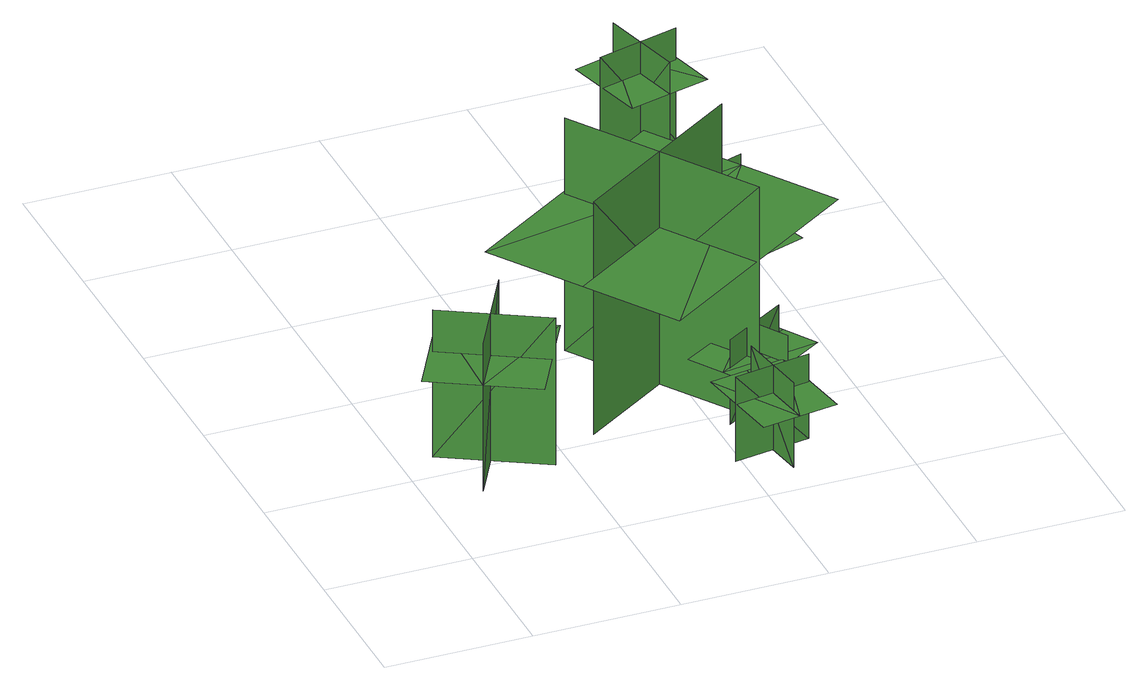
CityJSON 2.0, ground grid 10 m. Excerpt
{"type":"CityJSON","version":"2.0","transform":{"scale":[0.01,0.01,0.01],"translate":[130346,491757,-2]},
"CityObjects":{
"tree1":{"type":"SolitaryVegetationObject","geometry":[{"type":"MultiSurface","lod":"1","boundaries":[[[0,1,2]],[[0,2,3]],[[4,5,6]],[[4,6,7]],[[8,9,10]],[[8,10,11]],[[8,11,12]],[[8,12,13]]]}]},
"tree2":{"type":"SolitaryVegetationObject","geometry":[{"type":"MultiSurface","lod":"1","boundaries":[[[14,15,16]],[[14,16,17]],[[18,19,20]],[[18,20,21]],[[22,23,24]],[[22,24,25]],[[22,25,26]],[[22,26,27]]]}]},
"tree3":{"type":"SolitaryVegetationObject","geometry":[{"type":"MultiSurface","lod":"1","boundaries":[[[28,29,30]],[[28,30,31]],[[32,33,34]],[[32,34,35]],[[36,37,38]],[[36,38,39]],[[36,39,40]],[[36,40,41]]]}]},
"tree4":{"type":"SolitaryVegetationObject","geometry":[{"type":"MultiSurface","lod":"1","boundaries":[[[42,43,44]],[[42,44,45]],[[46,47,48]],[[46,48,49]],[[50,51,52]],[[50,52,53]],[[50,53,54]],[[50,54,55]]]}]},
"tree5":{"type":"SolitaryVegetationObject","geometry":[{"type":"MultiSurface","lod":"1","boundaries":[[[56,57,58]],[[56,58,59]],[[60,61,62]],[[60,62,63]],[[64,65,66]],[[64,66,67]],[[64,67,68]],[[64,68,69]]]}]},
"tree6":{"type":"SolitaryVegetationObject","geometry":[{"type":"MultiSurface","lod":"1","boundaries":[[[70,71,72]],[[70,72,73]],[[74,75,76]],[[74,76,77]],[[78,79,80]],[[78,80,81]],[[78,81,82]],[[78,82,83]]]}]},
"tree7":{"type":"SolitaryVegetationObject","geometry":[{"type":"MultiSurface","lod":"1","boundaries":[[[84,85,86]],[[84,86,87]],[[88,89,90]],[[88,90,91]],[[92,93,94]],[[92,94,95]],[[92,95,96]],[[92,96,97]]]}]}
},
"vertices":[
[230,1219,79],[905,840,79],[905,840,1156],[230,1219,1156],[366,722,79],[746,1397,79],[746,1397,1156],[366,722,1156],[366,722,854],[704,532,854],[1084,1207,854],[746,1397,854],[408,1586,854],[29,911,854],
[1463,2059,100],[1463,2059,1805],[2277,835,1805],[2277,835,100],[2433,1845,100],[2433,1845,1805],[1252,1059,1805],[1252,1059,100],[2615,1965,1250],[2207,2578,1250],[738,1601,1250],[1146,988,1250],[1553,376,1250],[3022,1353,1250],
[2460,464,130],[2460,464,750],[1932,379,750],[1932,379,130],[2242,175,130],[2242,175,750],[2161,684,750],[2161,684,130],[2255,97,548],[2519,139,548],[2418,772,548],[2153,730,548],[1889,688,548],[1991,54,548],
[2427,733,118],[2427,733,738],[2146,1187,738],[2146,1187,118],[2077,822,118],[2077,822,738],[2515,1094,738],[2515,1094,118],[2010,780,536],[2151,553,536],[2696,891,536],[2555,1118,536],[2414,1346,536],[1869,1008,536],
[2189,1619,166],[2189,1722,166],[2189,1722,77],[2189,1619,77],[2147,1619,122],[2147,1722,122],[2233,1722,122],[2233,1619,122],[2134,1689,122],[2134,1689,167],[2241,1689,167],[2241,1689,122],[2241,1689,78],[2134,1689,78],
[2709,2206,86],[2709,2206,1171],[1823,1907,1171],[1823,1907,86],[2418,1645,86],[2418,1645,1171],[2130,2500,1171],[2130,2500,86],[2462,1513,818],[2906,1663,818],[2548,2727,818],[2104,2577,818],[1660,2427,818],[2019,1363,818],
[3054,4133,103],[2483,3984,103],[2483,3984,924],[3054,4133,924],[2716,4334,103],[2865,3763,103],[2865,3763,924],[2716,4334,924],[2716,4334,694],[2430,4259,694],[2579,3688,694],[2865,3763,694],[3151,3837,694],[3001,4408,694]
]}
